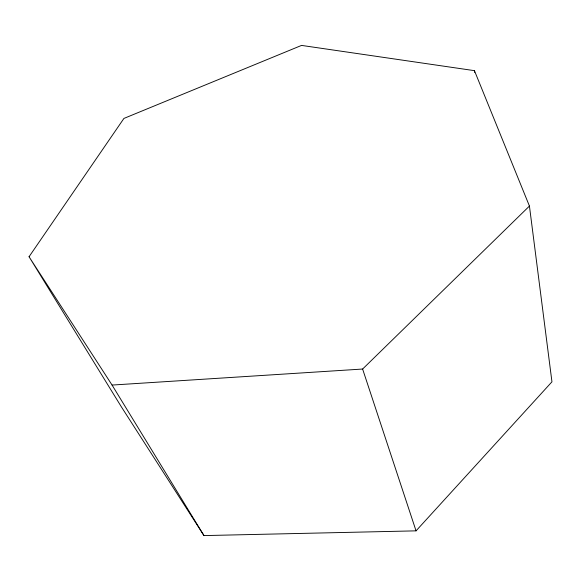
<?xml version="1.0" encoding="UTF-8"?>
<svg xmlns="http://www.w3.org/2000/svg" width="581" height="581" viewBox="0 0 581 581"><rect width="100%" height="100%" fill="white"/><g stroke="black" fill="none" stroke-linecap="round" stroke-linejoin="round"><path stroke-width="0.87" d="M29.05 256.744L123.92 118.43L301.554 45.412L474.445 70.657L529.436 206.059L551.95 381.819L416.047 530.852L203.967 535.588L121.313 406.758L29.05 256.744L112.068 385.065L203.967 535.588M112.068 385.065L362.617 369.037L529.436 206.059M362.617 369.037L416.047 530.852M474.445 70.657L474.728 72.443"/></g></svg>
